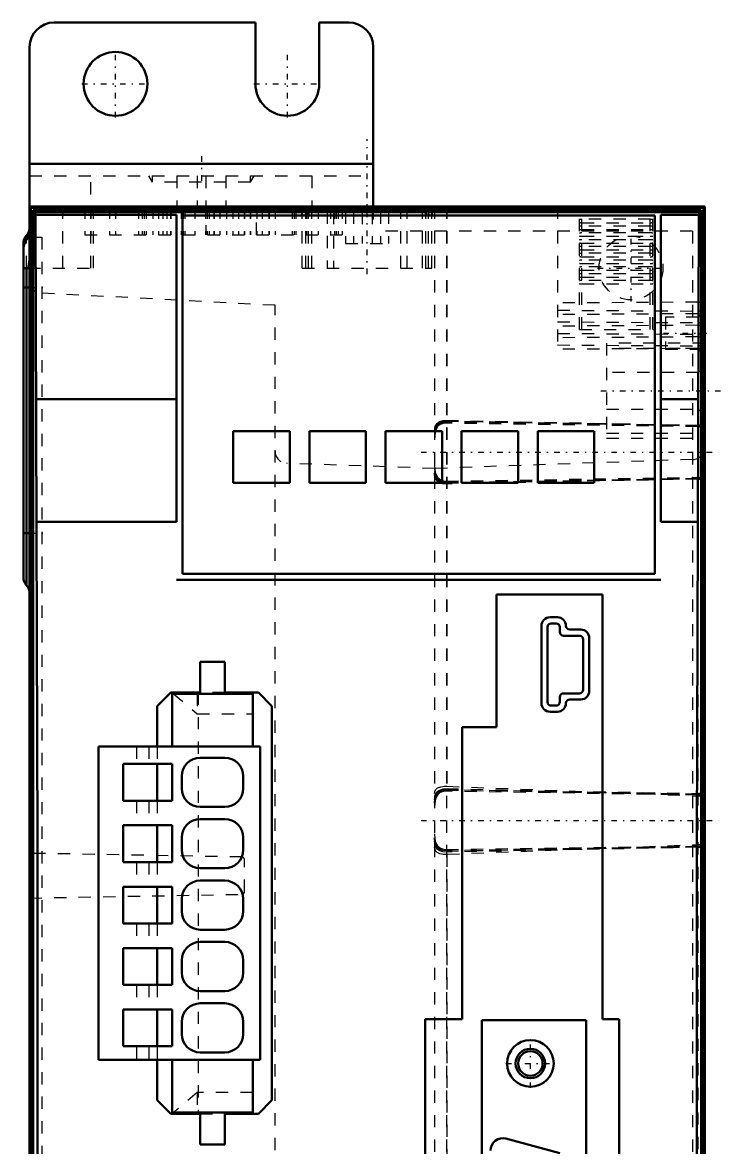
# Model space of a CAD drawing. Header units: millimetres. Extents: x 0 to 229, y 0 to 349.
# Drawn here: x 3.3 to 60.3, y 257.2 to 348.9 of the extents above; entities that cross this region are included whole.
import ezdxf

# ---------------------------------------------------------------- set-up
doc = ezdxf.new("R2010")
doc.units = ezdxf.units.MM
doc.linetypes.add('Center', pattern=[1.5, 0.45, -0.5, 0.05, -0.5])
doc.linetypes.add('Dashed', pattern=[2, 1, -1])
for name, color, linetype, lineweight in [('AM_4', 7, 'Continuous', 50), ('AM_6', 2, 'Continuous', 35), ('AM_7', 7, 'Center', 25), ('AM_9', 6, 'Dashed', 25)]:
    doc.layers.add(name, color=color, linetype=linetype, lineweight=lineweight)

# ---------------------------------------------------------------- blocks, each defined once
blk = doc.blocks.new('3_MBDLN25SE_0_in_MBDLN25SE_1100')
at = {"layer": 'AM_4'}
for p, q in [((22.266, 348.894), (5.866, 348.894)), ((22.266, 343.894), (22.266, 348.894)), ((29.866, 348.894), (27.466, 348.894)), ((27.466, 348.894), (27.466, 343.894)), ((3.866, 346.894), (3.866, 233.864)), ((31.866, 346.894), (31.866, 333.847)), ((31.866, 337.394), (3.866, 337.394)), ((58.866, 333.894), (3.866, 333.894)), ((3.913, 333.847), (3.913, 331.394)), ((3.913, 333.847), (31.866, 333.847)), ((3.962, 333.798), (3.913, 333.847)), ((3.962, 333.798), (3.962, 233.864)), ((58.77, 333.798), (3.962, 333.798)), ((58.57, 333.598), (4.162, 333.598)), ((4.162, 333.598), (4.162, 233.864)), ((4.325, 333.436), (4.162, 333.598)), ((58.57, 333.598), (58.408, 333.436)), ((58.57, 333.598), (58.57, 184.19)), ((58.866, 333.894), (58.77, 333.798)), ((58.77, 333.798), (58.77, 183.99)), ((58.866, 183.894), (58.866, 333.894)), ((26.087, 333.436), (4.325, 333.436)), ((4.325, 333.236), (4.325, 333.436)), ((15.826, 333.236), (4.325, 333.236)), ((4.347, 333.213), (4.325, 333.236)), ((15.826, 333.213), (4.347, 333.213)), ((4.517, 282.108), (4.347, 333.213)), ((15.826, 308.214), (15.826, 333.236)), ((16.326, 333.184), (16.326, 303.994)), ((54.796, 333.184), (16.326, 333.184)), ((26.087, 333.436), (26.366, 333.505)), ((26.087, 333.184), (26.087, 333.436)), ((26.366, 333.184), (26.366, 333.505)), ((26.866, 333.505), (26.588, 333.436)), ((26.588, 333.184), (26.588, 333.436)), ((36.145, 333.436), (26.588, 333.436)), ((28.616, 333.505), (28.616, 333.475)), ((30.266, 333.512), (29.616, 333.512)), ((29.616, 333.512), (29.616, 333.498)), ((29.616, 333.498), (30.266, 333.498)), ((30.266, 333.512), (30.266, 333.498)), ((31.766, 333.536), (30.966, 333.536)), ((30.966, 333.536), (30.966, 333.475)), ((30.966, 333.475), (31.766, 333.475)), ((31.766, 333.475), (31.766, 333.536)), ((32.466, 333.512), (32.466, 333.498)), ((33.116, 333.512), (32.466, 333.512)), ((32.466, 333.498), (33.116, 333.498)), ((33.116, 333.498), (33.116, 333.512)), ((34.116, 333.475), (34.116, 333.505)), ((36.145, 333.436), (35.866, 333.505)), ((36.145, 333.184), (36.145, 333.436)), ((36.366, 333.184), (36.366, 333.505)), ((36.366, 333.505), (36.646, 333.436)), ((58.408, 333.436), (36.646, 333.436)), ((36.646, 333.184), (36.646, 333.436)), ((54.796, 303.994), (54.796, 333.184)), ((58.408, 333.236), (55.296, 333.236)), ((55.296, 333.236), (55.296, 308.214)), ((58.386, 333.213), (55.296, 333.213)), ((58.386, 333.213), (58.216, 282.108)), ((58.408, 333.236), (58.386, 333.213)), ((58.408, 333.436), (58.408, 333.236)), ((3.366, 330.883), (3.366, 303.705)), ((3.616, 331.544), (3.616, 331.211)), ((3.866, 331.394), (3.913, 331.394)), ((3.752, 328.894), (3.366, 328.894)), ((3.616, 328.894), (3.616, 303.044)), ((3.866, 327.294), (3.366, 327.294)), ((15.826, 318.214), (4.393, 318.214)), ((58.34, 318.214), (55.296, 318.214)), ((25.066, 315.594), (20.466, 315.594)), ((20.466, 315.594), (20.466, 311.394)), ((25.066, 311.394), (25.066, 315.594)), ((31.266, 315.594), (26.666, 315.594)), ((26.666, 315.594), (26.666, 311.394)), ((31.266, 311.394), (31.266, 315.594)), ((37.466, 315.594), (32.866, 315.594)), ((32.866, 315.594), (32.866, 311.394)), ((37.466, 311.394), (37.466, 315.594)), ((39.066, 315.594), (39.066, 311.394)), ((43.666, 315.594), (39.066, 315.594)), ((43.666, 311.394), (43.666, 315.594)), ((49.866, 315.594), (45.266, 315.594)), ((45.266, 315.594), (45.266, 311.394)), ((49.866, 311.394), (49.866, 315.594)), ((20.466, 311.394), (25.066, 311.394)), ((26.666, 311.394), (31.266, 311.394)), ((32.866, 311.394), (37.466, 311.394)), ((39.066, 311.394), (43.666, 311.394)), ((45.266, 311.394), (49.866, 311.394)), ((15.826, 308.214), (4.507, 308.214)), ((58.226, 308.214), (55.296, 308.214)), ((3.366, 307.294), (3.866, 307.294)), ((15.826, 303.494), (55.296, 303.494)), ((16.326, 303.994), (54.796, 303.994)), ((41.916, 291.484), (41.916, 302.284)), ((41.916, 302.284), (50.536, 302.284)), ((50.536, 302.284), (50.536, 267.694)), ((45.566, 299.744), (45.566, 293.444)), ((46.866, 300.444), (46.266, 300.444)), ((46.766, 299.944), (46.366, 299.944)), ((46.066, 299.644), (46.066, 293.544)), ((47.066, 299.244), (47.066, 299.644)), ((48.666, 298.944), (47.366, 298.944)), ((48.766, 299.444), (47.866, 299.444)), ((48.966, 294.544), (48.966, 298.644)), ((49.466, 294.444), (49.466, 298.744)), ((17.771, 296.814), (17.771, 294.214)), ((19.771, 296.814), (17.771, 296.814)), ((19.771, 296.814), (19.771, 294.214)), ((15.366, 294.314), (14.266, 293.214)), ((17.771, 294.314), (15.366, 294.314)), ((22.046, 294.214), (15.496, 294.214)), ((15.496, 294.214), (15.496, 289.914)), ((17.531, 294.314), (17.531, 294.214)), ((22.516, 294.314), (19.771, 294.314)), ((22.046, 294.214), (22.046, 289.914)), ((23.616, 293.214), (22.516, 294.314)), ((47.366, 294.244), (48.666, 294.244)), ((47.066, 293.544), (47.066, 293.944)), ((47.866, 293.744), (48.766, 293.744)), ((14.266, 293.214), (14.266, 289.914)), ((23.616, 261.094), (23.616, 293.214)), ((46.266, 292.744), (46.866, 292.744)), ((46.366, 293.244), (46.766, 293.244)), ((39.116, 267.694), (39.116, 291.484)), ((39.116, 291.484), (41.916, 291.484)), ((22.646, 289.914), (9.496, 289.914)), ((9.496, 289.914), (9.496, 264.394)), ((22.646, 264.394), (22.646, 289.914)), ((19.771, 288.994), (17.771, 288.994)), ((11.496, 288.494), (11.496, 285.494)), ((15.496, 288.494), (11.496, 288.494)), ((14.266, 288.494), (14.266, 285.494)), ((15.496, 285.494), (15.496, 288.494)), ((16.271, 287.494), (16.271, 286.494)), ((21.271, 286.494), (21.271, 287.494)), ((11.496, 285.494), (15.496, 285.494)), ((17.771, 284.994), (19.771, 284.994)), ((15.496, 283.494), (11.496, 283.494)), ((11.496, 283.494), (11.496, 280.494)), ((14.266, 283.494), (14.266, 280.494)), ((15.496, 280.494), (15.496, 283.494)), ((19.771, 283.994), (17.771, 283.994)), ((16.271, 282.494), (16.271, 281.494)), ((21.271, 281.494), (21.271, 282.494)), ((4.517, 282.108), (4.517, 235.48)), ((58.216, 282.108), (58.216, 235.48)), ((11.496, 280.494), (15.496, 280.494)), ((17.771, 279.994), (19.771, 279.994)), ((19.771, 278.994), (17.771, 278.994)), ((11.496, 278.494), (11.496, 275.494)), ((15.496, 278.494), (11.496, 278.494)), ((14.266, 278.494), (14.266, 275.494)), ((15.496, 275.494), (15.496, 278.494)), ((16.271, 277.494), (16.271, 276.494)), ((21.271, 276.494), (21.271, 277.494)), ((11.496, 275.494), (15.496, 275.494)), ((17.771, 274.994), (19.771, 274.994)), ((15.496, 273.494), (11.496, 273.494)), ((11.496, 273.494), (11.496, 270.494)), ((14.266, 273.494), (14.266, 270.494)), ((15.496, 270.494), (15.496, 273.494)), ((19.771, 273.994), (17.771, 273.994)), ((16.271, 272.494), (16.271, 271.494)), ((21.271, 271.494), (21.271, 272.494)), ((11.496, 270.494), (15.496, 270.494)), ((17.771, 269.994), (19.771, 269.994)), ((19.771, 268.994), (17.771, 268.994)), ((11.496, 268.494), (11.496, 265.494)), ((15.496, 268.494), (11.496, 268.494)), ((14.266, 268.494), (14.266, 265.494)), ((15.496, 265.494), (15.496, 268.494)), ((36.086, 214.194), (36.086, 267.694)), ((36.086, 267.694), (39.116, 267.694)), ((49.216, 267.624), (40.716, 267.624)), ((40.716, 267.624), (40.716, 214.844)), ((49.216, 214.844), (49.216, 267.624)), ((50.536, 267.694), (51.886, 267.694)), ((51.886, 267.694), (51.886, 214.194)), ((16.271, 267.494), (16.271, 266.494)), ((21.271, 266.494), (21.271, 267.494)), ((11.496, 265.494), (15.496, 265.494)), ((17.771, 264.994), (19.771, 264.994)), ((9.496, 264.394), (22.646, 264.394)), ((14.266, 264.394), (14.266, 261.094)), ((15.496, 264.394), (15.496, 260.094)), ((22.046, 264.394), (22.046, 260.094)), ((14.266, 261.094), (15.366, 259.994)), ((22.516, 259.994), (23.616, 261.094)), ((15.366, 259.994), (17.771, 259.994)), ((22.046, 260.094), (15.496, 260.094)), ((17.531, 260.094), (17.531, 259.994)), ((17.771, 260.094), (17.771, 257.494)), ((19.771, 260.094), (19.771, 257.494)), ((19.771, 259.994), (22.516, 259.994)), ((47.075, 256.791), (42.675, 257.97)), ((19.771, 257.494), (17.771, 257.494))]:
    blk.add_line(p, q, dxfattribs=at)
for points in [[(26.366, 333.505), (26.385, 333.513), (26.442, 333.521), (26.537, 333.528), (26.668, 333.535), (26.835, 333.542), (27.036, 333.549), (27.27, 333.556), (27.536, 333.562), (27.831, 333.567), (28.152, 333.572), (28.498, 333.577), (28.866, 333.581), (29.253, 333.585), (29.656, 333.587), (30.072, 333.59), (30.498, 333.591), (30.93, 333.592), (31.366, 333.593), (31.802, 333.592), (32.234, 333.591), (32.66, 333.59), (33.076, 333.587), (33.479, 333.585), (33.866, 333.581), (34.234, 333.577), (34.58, 333.572), (34.902, 333.567), (35.196, 333.562), (35.462, 333.556), (35.696, 333.549), (35.898, 333.542), (36.065, 333.535), (36.196, 333.528), (36.29, 333.521), (36.347, 333.513), (36.366, 333.505)], [(26.866, 333.505), (26.882, 333.512), (26.932, 333.519), (27.015, 333.526), (27.132, 333.532), (27.281, 333.538), (27.461, 333.544), (27.67, 333.55), (27.908, 333.556), (28.172, 333.561), (28.461, 333.565), (28.771, 333.57), (29.102, 333.573), (29.449, 333.577), (29.811, 333.579), (30.185, 333.581), (30.568, 333.583), (30.957, 333.584), (31.349, 333.584), (31.369, 333.584)], [(34.616, 333.505), (34.604, 333.51), (34.567, 333.515), (34.506, 333.52), (34.42, 333.525), (34.312, 333.529), (34.181, 333.534), (34.028, 333.538), (33.856, 333.542), (33.664, 333.546), (33.455, 333.549), (33.23, 333.552), (32.991, 333.555), (32.74, 333.557), (32.478, 333.559), (32.207, 333.56), (31.931, 333.561), (31.649, 333.562), (31.366, 333.562), (31.083, 333.562), (30.802, 333.561), (30.525, 333.56), (30.255, 333.559), (29.993, 333.557), (29.741, 333.555), (29.502, 333.552), (29.277, 333.549), (29.068, 333.546), (28.877, 333.542), (28.704, 333.538), (28.552, 333.534), (28.421, 333.529), (28.312, 333.525), (28.227, 333.52), (28.166, 333.515), (28.129, 333.51), (28.116, 333.505)], [(28.116, 333.505), (28.129, 333.501), (28.166, 333.496), (28.227, 333.491), (28.312, 333.486), (28.421, 333.481), (28.552, 333.477), (28.704, 333.473), (28.877, 333.469), (29.068, 333.465), (29.277, 333.462), (29.502, 333.459), (29.741, 333.456), (29.993, 333.454), (30.255, 333.452), (30.525, 333.451), (30.802, 333.45), (31.083, 333.449), (31.366, 333.449)], [(34.116, 333.505), (34.106, 333.51), (34.074, 333.514), (34.023, 333.518), (33.95, 333.522), (33.859, 333.526), (33.748, 333.529), (33.619, 333.533), (33.473, 333.536), (33.311, 333.539), (33.134, 333.542), (32.944, 333.545), (32.741, 333.547), (32.528, 333.549), (32.307, 333.551), (32.078, 333.552), (31.844, 333.553), (31.606, 333.553), (31.366, 333.553), (31.127, 333.553), (30.889, 333.553), (30.654, 333.552), (30.426, 333.551), (30.204, 333.549), (29.991, 333.547), (29.789, 333.545), (29.599, 333.542), (29.422, 333.539), (29.26, 333.536), (29.114, 333.533), (28.985, 333.529), (28.874, 333.526), (28.782, 333.522), (28.71, 333.518), (28.658, 333.514), (28.627, 333.51), (28.616, 333.505)], [(28.616, 333.505), (28.627, 333.501), (28.658, 333.497), (28.71, 333.493), (28.782, 333.489), (28.874, 333.485), (28.985, 333.481), (29.114, 333.478), (29.26, 333.475), (29.422, 333.472), (29.599, 333.469), (29.789, 333.466), (29.991, 333.464), (30.204, 333.462), (30.426, 333.46), (30.654, 333.459), (30.889, 333.458), (31.127, 333.458), (31.366, 333.457)], [(30.266, 333.512), (30.327, 333.512), (30.388, 333.513), (30.447, 333.513), (30.506, 333.513), (30.562, 333.514), (30.616, 333.514), (30.668, 333.515), (30.716, 333.515), (30.761, 333.516), (30.802, 333.517), (30.84, 333.518), (30.872, 333.519), (30.901, 333.519), (30.924, 333.52), (30.942, 333.521), (30.956, 333.523), (30.964, 333.524), (30.966, 333.525)], [(30.966, 333.486), (30.964, 333.487), (30.956, 333.488), (30.942, 333.489), (30.924, 333.49), (30.901, 333.491), (30.872, 333.492), (30.84, 333.493), (30.802, 333.494), (30.761, 333.495), (30.716, 333.496), (30.668, 333.496), (30.616, 333.497), (30.562, 333.497), (30.506, 333.498), (30.447, 333.498), (30.388, 333.498), (30.327, 333.498), (30.266, 333.498)], [(31.366, 333.457), (31.606, 333.458), (31.844, 333.458), (32.078, 333.459), (32.307, 333.46), (32.528, 333.462), (32.741, 333.464), (32.944, 333.466), (33.134, 333.469), (33.311, 333.472), (33.473, 333.475), (33.619, 333.478), (33.748, 333.481), (33.859, 333.485), (33.95, 333.489), (34.023, 333.493), (34.074, 333.497), (34.106, 333.501), (34.116, 333.505)], [(31.366, 333.449), (31.649, 333.449), (31.931, 333.45), (32.207, 333.451), (32.478, 333.452), (32.74, 333.454), (32.991, 333.456), (33.23, 333.459), (33.455, 333.462), (33.664, 333.465), (33.856, 333.469), (34.028, 333.473), (34.181, 333.477), (34.312, 333.481), (34.42, 333.486), (34.506, 333.491), (34.567, 333.496), (34.604, 333.501), (34.616, 333.505)], [(31.369, 333.584), (31.761, 333.584), (32.15, 333.583), (32.533, 333.581), (32.908, 333.579), (33.27, 333.577), (33.619, 333.573), (33.949, 333.57), (34.261, 333.566), (34.55, 333.561), (34.815, 333.556), (35.054, 333.55), (35.265, 333.545), (35.446, 333.539), (35.596, 333.532), (35.714, 333.526), (35.798, 333.519), (35.849, 333.512), (35.866, 333.505), (35.866, 333.505)], [(31.766, 333.525), (31.769, 333.524), (31.777, 333.523), (31.79, 333.521), (31.808, 333.52), (31.832, 333.519), (31.86, 333.519), (31.893, 333.518), (31.93, 333.517), (31.971, 333.516), (32.016, 333.515), (32.065, 333.515), (32.116, 333.514), (32.17, 333.514), (32.227, 333.513), (32.285, 333.513), (32.345, 333.513), (32.405, 333.512), (32.466, 333.512)], [(32.466, 333.498), (32.405, 333.498), (32.345, 333.498), (32.285, 333.498), (32.227, 333.498), (32.17, 333.497), (32.116, 333.497), (32.065, 333.496), (32.016, 333.496), (31.971, 333.495), (31.93, 333.494), (31.893, 333.493), (31.86, 333.492), (31.832, 333.491), (31.808, 333.49), (31.79, 333.489), (31.777, 333.488), (31.769, 333.487), (31.766, 333.486)], [(3.616, 331.211), (3.762, 331.445), (3.86, 331.802), (3.866, 331.918)], [(3.616, 331.211), (3.513, 331.058), (3.391, 330.727), (3.366, 330.481)], [(3.866, 329.918), (3.861, 329.716), (3.856, 329.638), (3.823, 329.325), (3.752, 328.894)]]:
    blk.add_lwpolyline(points, dxfattribs=at)
for centre, radius in [((10.866, 343.894), 2.6), ((44.666, 264.094), 1.9), ((44.666, 264.094), 1.2), ((44.666, 264.094), 1)]:
    blk.add_circle(centre, radius, dxfattribs=at)
for centre, radius, start, end in [((5.866, 346.894), 2, 90, 180), ((29.866, 346.894), 2, 0, 90), ((24.866, 343.894), 2.6, 180, 0), ((2.866, 332.205), 1, 318.59029, 359.91755), ((4.366, 330.883), 1, 138.59038, 180), ((4.366, 303.705), 1, 180, 221.40962), ((2.866, 302.383), 1, 0, 41.40971), ((46.266, 299.744), 0.7, 90, 180), ((46.366, 299.644), 0.3, 90, 180), ((46.766, 299.644), 0.3, 0, 90), ((46.866, 299.744), 0.7, 0, 90), ((47.866, 299.744), 0.3, 180, 270), ((47.366, 299.244), 0.3, 180, 270), ((48.666, 298.644), 0.3, 0, 90), ((48.766, 298.744), 0.7, 0, 90), ((47.366, 293.944), 0.3, 90, 180), ((48.666, 294.544), 0.3, 270, 0), ((48.766, 294.444), 0.7, 270, 0), ((46.266, 293.444), 0.7, 180, 270), ((46.366, 293.544), 0.3, 180, 270), ((46.766, 293.544), 0.3, 270, 0), ((46.866, 293.444), 0.7, 270, 0), ((47.866, 293.444), 0.3, 90, 180), ((17.771, 287.494), 1.5, 90, 180), ((19.771, 287.494), 1.5, 0, 90), ((17.771, 286.494), 1.5, 180, 270), ((19.771, 286.494), 1.5, 270, 0), ((17.771, 282.494), 1.5, 90, 180), ((19.771, 282.494), 1.5, 0, 90), ((17.771, 281.494), 1.5, 180, 270), ((19.771, 281.494), 1.5, 270, 0), ((17.771, 277.494), 1.5, 90, 180), ((19.771, 277.494), 1.5, 0, 90), ((17.771, 276.494), 1.5, 180, 270), ((19.771, 276.494), 1.5, 270, 0), ((17.771, 272.494), 1.5, 90, 180), ((19.771, 272.494), 1.5, 0, 90), ((17.771, 271.494), 1.5, 180, 270), ((19.771, 271.494), 1.5, 270, 0), ((17.771, 267.494), 1.5, 90, 180), ((19.771, 267.494), 1.5, 0, 90), ((17.771, 266.494), 1.5, 180, 270), ((19.771, 266.494), 1.5, 270, 0), ((42.416, 257.004), 1, 75, 180)]:
    blk.add_arc(centre, radius, start, end, dxfattribs=at)
at = {"layer": 'AM_7'}
for p, q in [((10.866, 341.164), (10.866, 346.624)), ((24.866, 341.164), (24.866, 346.624)), ((8.136, 343.894), (13.596, 343.894)), ((22.136, 343.894), (27.596, 343.894)), ((31.366, 328.394), (31.366, 339.394)), ((17.866, 337.994), (17.866, 335.794)), ((52.866, 326.164), (52.866, 331.624)), ((50.136, 328.894), (55.596, 328.894)), ((3.291, 327.294), (4.941, 327.294)), ((55.506, 323.594), (59.026, 323.594)), ((50.416, 318.894), (60.316, 318.894)), ((35.766, 313.894), (59.966, 313.894)), ((3.291, 307.294), (4.941, 307.294)), ((35.766, 283.894), (59.966, 283.894)), ((44.666, 262.099), (44.666, 266.089)), ((42.671, 264.094), (46.661, 264.094))]:
    blk.add_line(p, q, dxfattribs=at)
at = {"layer": 'AM_9'}
for p, q in [((3.866, 336.394), (31.866, 336.394)), ((8.866, 328.894), (8.866, 336.394)), ((13.566, 336.394), (13.866, 335.894)), ((13.866, 336.394), (13.866, 335.894)), ((15.866, 336.394), (15.866, 333.894)), ((17.516, 336.394), (17.516, 333.894)), ((18.216, 336.394), (18.216, 331.594)), ((19.866, 336.394), (19.866, 333.894)), ((21.866, 335.894), (21.866, 336.394)), ((21.866, 335.894), (22.166, 336.394)), ((26.866, 336.394), (26.866, 333.894)), ((21.866, 335.894), (13.866, 335.894)), ((6.566, 328.894), (6.566, 333.894)), ((8.366, 333.894), (8.366, 331.594)), ((8.858, 333.894), (8.858, 331.594)), ((9.066, 328.894), (9.066, 333.894)), ((10.366, 333.894), (10.366, 331.594)), ((10.858, 333.894), (10.858, 331.594)), ((12.736, 333.894), (12.736, 331.594)), ((13.036, 333.894), (13.036, 331.594)), ((13.216, 333.894), (13.216, 331.594)), ((13.376, 333.894), (13.376, 331.594)), ((13.906, 333.894), (13.906, 331.594)), ((14.376, 333.894), (14.376, 331.594)), ((14.736, 333.894), (14.736, 331.594)), ((15.036, 333.894), (15.036, 331.594)), ((15.336, 333.894), (15.336, 331.594)), ((15.376, 333.894), (15.376, 331.594)), ((16.206, 333.894), (16.206, 331.594)), ((16.336, 333.894), (16.336, 331.594)), ((16.376, 333.894), (16.376, 331.594)), ((16.506, 333.894), (16.506, 331.594)), ((17.336, 333.894), (17.336, 331.594)), ((18.206, 333.894), (18.206, 331.594)), ((18.336, 333.894), (18.336, 331.594)), ((18.506, 333.894), (18.506, 331.594)), ((18.875, 333.894), (18.875, 331.594)), ((18.906, 333.894), (18.906, 331.594)), ((19.366, 333.894), (19.366, 331.594)), ((19.916, 333.894), (19.916, 331.594)), ((20.416, 333.894), (20.416, 331.594)), ((20.875, 333.894), (20.875, 331.594)), ((21.336, 333.894), (21.336, 331.594)), ((21.366, 333.894), (21.366, 331.594)), ((21.836, 333.894), (21.836, 331.594)), ((21.876, 333.894), (21.876, 331.594)), ((22.346, 331.594), (22.346, 333.894)), ((22.376, 333.894), (22.376, 331.594)), ((22.828, 333.894), (22.828, 331.594)), ((23.346, 333.894), (23.346, 331.594)), ((23.376, 333.894), (23.376, 331.594)), ((23.876, 333.894), (23.876, 331.594)), ((25.246, 333.894), (25.246, 331.594)), ((25.416, 333.894), (25.416, 331.594)), ((25.546, 333.894), (25.546, 331.594)), ((26.416, 333.894), (26.416, 331.594)), ((27.376, 333.894), (27.376, 331.594)), ((28.376, 333.894), (28.376, 331.594)), ((28.716, 333.894), (28.716, 331.594)), ((28.845, 333.894), (28.845, 331.594)), ((29.016, 333.894), (29.016, 331.594)), ((29.336, 333.894), (29.336, 331.594)), ((31.866, 333.847), (31.866, 331.894)), ((36.866, 333.894), (36.866, 183.894)), ((37.823, 333.894), (37.823, 183.894)), ((37.866, 333.894), (37.866, 286.675)), ((46.866, 333.894), (46.866, 322.27)), ((26.087, 328.894), (26.087, 333.184)), ((26.366, 328.894), (26.366, 333.184)), ((26.588, 328.894), (26.588, 333.184)), ((26.866, 328.894), (26.866, 333.505)), ((28.116, 333.505), (28.116, 328.894)), ((28.616, 333.475), (28.616, 328.894)), ((29.616, 333.498), (29.616, 330.894)), ((30.266, 333.498), (30.266, 330.894)), ((30.966, 333.475), (30.966, 330.894)), ((31.766, 333.475), (31.766, 330.894)), ((32.466, 333.498), (32.466, 330.894)), ((33.116, 333.498), (33.116, 330.894)), ((34.116, 328.894), (34.116, 333.475)), ((34.616, 328.894), (34.616, 333.505)), ((35.866, 328.894), (35.866, 333.505)), ((36.145, 328.894), (36.145, 333.184)), ((36.366, 328.894), (36.366, 333.184)), ((36.646, 328.894), (36.646, 333.184)), ((48.666, 323.894), (48.666, 333.385)), ((54.636, 333.413), (48.866, 333.413)), ((48.866, 323.894), (48.866, 333.413)), ((48.866, 333.136), (54.636, 333.136)), ((54.436, 332.86), (48.866, 332.86)), ((54.436, 323.894), (54.436, 332.86)), ((54.636, 323.894), (54.636, 333.413)), ((54.836, 323.894), (54.836, 333.385)), ((57.866, 331.894), (31.866, 331.894)), ((48.866, 332.583), (54.436, 332.583)), ((54.436, 332.306), (48.866, 332.306)), ((48.866, 332.029), (54.436, 332.029)), ((57.866, 331.894), (57.866, 185.894)), ((3.616, 328.894), (3.616, 331.211)), ((3.913, 331.394), (4.866, 331.394)), ((4.866, 331.394), (4.866, 186.394)), ((8.366, 331.594), (29.336, 331.594)), ((29.616, 330.894), (33.116, 330.894)), ((54.436, 331.752), (48.866, 331.752)), ((48.866, 331.475), (54.436, 331.475)), ((54.436, 331.198), (48.866, 331.198)), ((48.866, 330.922), (54.436, 330.922)), ((54.436, 330.645), (48.866, 330.645)), ((48.866, 330.368), (54.436, 330.368)), ((54.436, 330.091), (48.866, 330.091)), ((48.866, 329.814), (54.436, 329.814)), ((54.436, 329.537), (48.866, 329.537)), ((48.866, 329.26), (54.436, 329.26)), ((3.752, 328.894), (9.066, 328.894)), ((26.087, 328.894), (36.646, 328.894)), ((54.436, 328.984), (48.866, 328.984)), ((48.866, 328.707), (54.436, 328.707)), ((54.436, 328.43), (48.866, 328.43)), ((48.866, 328.153), (54.436, 328.153)), ((54.436, 327.876), (48.866, 327.876)), ((48.866, 327.599), (54.436, 327.599)), ((23.866, 325.854), (4.814, 326.852)), ((23.866, 205.042), (23.866, 325.854)), ((58.297, 326.112), (46.866, 326.042)), ((46.866, 325.454), (58.297, 325.384)), ((58.297, 326.112), (58.297, 183.894)), ((58.866, 325.394), (58.366, 324.894)), ((58.297, 325.169), (46.866, 325.099)), ((46.866, 324.511), (58.297, 324.441)), ((58.366, 324.894), (55.666, 324.894)), ((55.666, 324.894), (55.666, 322.294)), ((58.366, 324.894), (58.366, 322.294)), ((58.297, 324.226), (46.866, 324.156)), ((46.866, 323.568), (58.297, 323.498)), ((48.666, 323.894), (54.836, 323.894)), ((58.297, 323.283), (46.866, 323.213)), ((46.866, 322.625), (58.297, 322.555)), ((58.866, 322.759), (50.866, 322.759)), ((50.866, 322.759), (50.866, 315.029)), ((58.297, 322.34), (46.866, 322.27)), ((58.866, 322.344), (50.866, 322.344)), ((55.666, 322.294), (58.366, 322.294)), ((58.366, 322.294), (58.866, 321.794)), ((58.866, 320.894), (58.366, 320.394)), ((58.366, 320.394), (50.866, 320.394)), ((58.366, 320.394), (58.366, 317.394)), ((50.866, 317.394), (58.366, 317.394)), ((58.366, 317.394), (58.866, 316.894)), ((37.823, 316.485), (58.297, 316.086)), ((58.297, 316.054), (37.823, 316.418)), ((37.823, 316.413), (58.297, 316.051)), ((58.297, 316.011), (37.823, 316.338)), ((58.297, 315.96), (37.823, 316.25)), ((50.866, 315.444), (58.866, 315.444)), ((50.866, 315.029), (58.866, 315.029)), ((36.866, 312.564), (24.831, 312.984)), ((57.901, 313.299), (36.866, 312.564)), ((37.823, 311.538), (58.297, 311.828)), ((37.823, 311.45), (58.297, 311.777)), ((58.297, 311.737), (37.823, 311.375)), ((37.823, 311.37), (58.297, 311.734)), ((58.297, 311.702), (37.823, 311.303)), ((15.591, 294.214), (17.531, 292.586)), ((17.531, 294.214), (17.531, 292.586)), ((17.591, 294.314), (17.591, 259.994)), ((19.771, 294.314), (17.771, 294.314)), ((17.531, 292.586), (22.046, 292.586)), ((12.591, 289.914), (12.591, 288.494)), ((13.591, 289.914), (13.591, 288.494)), ((14.266, 289.914), (14.266, 288.494)), ((37.823, 286.474), (58.297, 286.081)), ((58.297, 286.037), (37.823, 286.386)), ((37.823, 286.367), (58.297, 286.026)), ((58.297, 285.969), (37.823, 286.265)), ((37.866, 286.675), (58.866, 285.868)), ((12.591, 285.494), (12.591, 283.494)), ((13.591, 285.494), (13.591, 283.494)), ((14.266, 285.494), (14.266, 283.494)), ((37.823, 281.523), (58.297, 281.819)), ((58.297, 281.762), (37.823, 281.421)), ((37.823, 281.402), (58.297, 281.751)), ((58.297, 281.707), (37.823, 281.314)), ((58.866, 281.92), (37.866, 281.113)), ((21.17, 280.915), (3.866, 281.217)), ((12.591, 280.494), (12.591, 278.494)), ((13.591, 280.494), (13.591, 278.494)), ((14.266, 280.494), (14.266, 278.494)), ((21.366, 278.073), (21.366, 280.715)), ((37.866, 281.113), (37.866, 226.675)), ((3.866, 277.571), (21.17, 277.873)), ((12.591, 275.494), (12.591, 273.494)), ((13.591, 275.494), (13.591, 273.494)), ((14.266, 275.494), (14.266, 273.494)), ((12.591, 270.494), (12.591, 268.494)), ((13.591, 270.494), (13.591, 268.494)), ((14.266, 270.494), (14.266, 268.494)), ((12.591, 265.494), (12.591, 264.394)), ((13.591, 265.494), (13.591, 264.394)), ((14.266, 265.494), (14.266, 264.394)), ((17.531, 261.722), (15.591, 260.094)), ((17.531, 261.722), (17.531, 260.094)), ((22.046, 261.722), (17.531, 261.722)), ((17.771, 259.994), (19.771, 259.994))]:
    blk.add_line(p, q, dxfattribs=at)
for points in [[(48.866, 333.413), (48.849, 333.413), (48.832, 333.413), (48.814, 333.412), (48.798, 333.412), (48.782, 333.411), (48.766, 333.41), (48.752, 333.408), (48.738, 333.407), (48.725, 333.405), (48.713, 333.403), (48.702, 333.401), (48.693, 333.399), (48.685, 333.397), (48.678, 333.395), (48.673, 333.393), (48.669, 333.39), (48.667, 333.388), (48.666, 333.385)], [(48.666, 333.165), (48.667, 333.162), (48.669, 333.16), (48.673, 333.157), (48.678, 333.155), (48.685, 333.153), (48.693, 333.151), (48.702, 333.148), (48.713, 333.147), (48.725, 333.145), (48.738, 333.143), (48.752, 333.142), (48.766, 333.14), (48.782, 333.139), (48.798, 333.138), (48.814, 333.137), (48.832, 333.137), (48.849, 333.137), (48.866, 333.136)], [(48.866, 332.86), (48.849, 332.86), (48.832, 332.859), (48.814, 332.859), (48.798, 332.858), (48.782, 332.857), (48.766, 332.856), (48.752, 332.855), (48.738, 332.853), (48.725, 332.851), (48.713, 332.85), (48.702, 332.848), (48.693, 332.846), (48.685, 332.843), (48.678, 332.841), (48.673, 332.839), (48.669, 332.836), (48.667, 332.834), (48.666, 332.832)], [(54.636, 332.832), (54.635, 332.834), (54.633, 332.836), (54.629, 332.839), (54.624, 332.841), (54.618, 332.843), (54.609, 332.846), (54.6, 332.848), (54.589, 332.85), (54.578, 332.851), (54.565, 332.853), (54.551, 332.855), (54.536, 332.856), (54.521, 332.857), (54.505, 332.858), (54.488, 332.859), (54.471, 332.859), (54.454, 332.86), (54.436, 332.86)], [(54.836, 333.385), (54.835, 333.388), (54.833, 333.39), (54.829, 333.393), (54.824, 333.395), (54.818, 333.397), (54.809, 333.399), (54.8, 333.401), (54.789, 333.403), (54.778, 333.405), (54.765, 333.407), (54.751, 333.408), (54.736, 333.41), (54.721, 333.411), (54.705, 333.412), (54.688, 333.412), (54.671, 333.413), (54.654, 333.413), (54.636, 333.413)], [(54.636, 333.136), (54.654, 333.137), (54.671, 333.137), (54.688, 333.137), (54.705, 333.138), (54.721, 333.139), (54.736, 333.14), (54.751, 333.142), (54.765, 333.143), (54.778, 333.145), (54.789, 333.147), (54.8, 333.148), (54.809, 333.151), (54.818, 333.153), (54.824, 333.155), (54.829, 333.157), (54.833, 333.16), (54.835, 333.162), (54.836, 333.165)], [(48.666, 332.611), (48.667, 332.608), (48.669, 332.606), (48.673, 332.604), (48.678, 332.601), (48.685, 332.599), (48.693, 332.597), (48.702, 332.595), (48.713, 332.593), (48.725, 332.591), (48.738, 332.589), (48.752, 332.588), (48.766, 332.587), (48.782, 332.585), (48.798, 332.584), (48.814, 332.584), (48.832, 332.583), (48.849, 332.583), (48.866, 332.583)], [(48.866, 332.306), (48.849, 332.306), (48.832, 332.305), (48.814, 332.305), (48.798, 332.304), (48.782, 332.303), (48.766, 332.302), (48.752, 332.301), (48.738, 332.299), (48.725, 332.298), (48.713, 332.296), (48.702, 332.294), (48.693, 332.292), (48.685, 332.29), (48.678, 332.287), (48.673, 332.285), (48.669, 332.283), (48.667, 332.28), (48.666, 332.278)], [(48.666, 332.057), (48.667, 332.055), (48.669, 332.052), (48.673, 332.05), (48.678, 332.048), (48.685, 332.045), (48.693, 332.043), (48.702, 332.041), (48.713, 332.039), (48.725, 332.037), (48.738, 332.036), (48.752, 332.034), (48.766, 332.033), (48.782, 332.032), (48.798, 332.031), (48.814, 332.03), (48.832, 332.029), (48.849, 332.029), (48.866, 332.029)], [(54.436, 332.583), (54.454, 332.583), (54.471, 332.583), (54.488, 332.584), (54.505, 332.584), (54.521, 332.585), (54.536, 332.587), (54.551, 332.588), (54.565, 332.589), (54.578, 332.591), (54.589, 332.593), (54.6, 332.595), (54.609, 332.597), (54.618, 332.599), (54.624, 332.601), (54.629, 332.604), (54.633, 332.606), (54.635, 332.608), (54.636, 332.611)], [(54.636, 332.278), (54.635, 332.28), (54.633, 332.283), (54.629, 332.285), (54.624, 332.287), (54.618, 332.29), (54.609, 332.292), (54.6, 332.294), (54.589, 332.296), (54.578, 332.298), (54.565, 332.299), (54.551, 332.301), (54.536, 332.302), (54.521, 332.303), (54.505, 332.304), (54.488, 332.305), (54.471, 332.305), (54.454, 332.306), (54.436, 332.306)], [(54.436, 332.029), (54.454, 332.029), (54.471, 332.029), (54.488, 332.03), (54.505, 332.031), (54.521, 332.032), (54.536, 332.033), (54.551, 332.034), (54.565, 332.036), (54.578, 332.037), (54.589, 332.039), (54.6, 332.041), (54.609, 332.043), (54.618, 332.045), (54.624, 332.048), (54.629, 332.05), (54.633, 332.052), (54.635, 332.055), (54.636, 332.057)], [(48.866, 331.752), (48.849, 331.752), (48.832, 331.752), (48.814, 331.751), (48.798, 331.75), (48.782, 331.75), (48.766, 331.748), (48.752, 331.747), (48.738, 331.746), (48.725, 331.744), (48.713, 331.742), (48.702, 331.74), (48.693, 331.738), (48.685, 331.736), (48.678, 331.734), (48.673, 331.731), (48.669, 331.729), (48.667, 331.727), (48.666, 331.724)], [(48.666, 331.503), (48.667, 331.501), (48.669, 331.499), (48.673, 331.496), (48.678, 331.494), (48.685, 331.492), (48.693, 331.489), (48.702, 331.487), (48.713, 331.485), (48.725, 331.484), (48.738, 331.482), (48.752, 331.48), (48.766, 331.479), (48.782, 331.478), (48.798, 331.477), (48.814, 331.476), (48.832, 331.476), (48.849, 331.475), (48.866, 331.475)], [(48.866, 331.198), (48.849, 331.198), (48.832, 331.198), (48.814, 331.197), (48.798, 331.197), (48.782, 331.196), (48.766, 331.195), (48.752, 331.193), (48.738, 331.192), (48.725, 331.19), (48.713, 331.188), (48.702, 331.186), (48.693, 331.184), (48.685, 331.182), (48.678, 331.18), (48.673, 331.178), (48.669, 331.175), (48.667, 331.173), (48.666, 331.17)], [(48.666, 330.95), (48.667, 330.947), (48.669, 330.945), (48.673, 330.942), (48.678, 330.94), (48.685, 330.938), (48.693, 330.936), (48.702, 330.934), (48.713, 330.932), (48.725, 330.93), (48.738, 330.928), (48.752, 330.927), (48.766, 330.925), (48.782, 330.924), (48.798, 330.923), (48.814, 330.923), (48.832, 330.922), (48.849, 330.922), (48.866, 330.922)], [(54.636, 331.724), (54.635, 331.727), (54.633, 331.729), (54.629, 331.731), (54.624, 331.734), (54.618, 331.736), (54.609, 331.738), (54.6, 331.74), (54.589, 331.742), (54.578, 331.744), (54.565, 331.746), (54.551, 331.747), (54.536, 331.748), (54.521, 331.75), (54.505, 331.75), (54.488, 331.751), (54.471, 331.752), (54.454, 331.752), (54.436, 331.752)], [(54.436, 331.475), (54.454, 331.475), (54.471, 331.476), (54.488, 331.476), (54.505, 331.477), (54.521, 331.478), (54.536, 331.479), (54.551, 331.48), (54.565, 331.482), (54.578, 331.484), (54.589, 331.485), (54.6, 331.487), (54.609, 331.489), (54.618, 331.492), (54.624, 331.494), (54.629, 331.496), (54.633, 331.499), (54.635, 331.501), (54.636, 331.503)], [(54.636, 331.17), (54.635, 331.173), (54.633, 331.175), (54.629, 331.178), (54.624, 331.18), (54.618, 331.182), (54.609, 331.184), (54.6, 331.186), (54.589, 331.188), (54.578, 331.19), (54.565, 331.192), (54.551, 331.193), (54.536, 331.195), (54.521, 331.196), (54.505, 331.197), (54.488, 331.197), (54.471, 331.198), (54.454, 331.198), (54.436, 331.198)], [(54.436, 330.922), (54.454, 330.922), (54.471, 330.922), (54.488, 330.923), (54.505, 330.923), (54.521, 330.924), (54.536, 330.925), (54.551, 330.927), (54.565, 330.928), (54.578, 330.93), (54.589, 330.932), (54.6, 330.934), (54.609, 330.936), (54.618, 330.938), (54.624, 330.94), (54.629, 330.942), (54.633, 330.945), (54.635, 330.947), (54.636, 330.95)], [(48.866, 330.645), (48.849, 330.645), (48.832, 330.644), (48.814, 330.644), (48.798, 330.643), (48.782, 330.642), (48.766, 330.641), (48.752, 330.64), (48.738, 330.638), (48.725, 330.636), (48.713, 330.635), (48.702, 330.633), (48.693, 330.631), (48.685, 330.628), (48.678, 330.626), (48.673, 330.624), (48.669, 330.621), (48.667, 330.619), (48.666, 330.617)], [(48.666, 330.396), (48.667, 330.393), (48.669, 330.391), (48.673, 330.389), (48.678, 330.386), (48.685, 330.384), (48.693, 330.382), (48.702, 330.38), (48.713, 330.378), (48.725, 330.376), (48.738, 330.374), (48.752, 330.373), (48.766, 330.372), (48.782, 330.37), (48.798, 330.37), (48.814, 330.369), (48.832, 330.368), (48.849, 330.368), (48.866, 330.368)], [(48.866, 330.091), (48.849, 330.091), (48.832, 330.091), (48.814, 330.09), (48.798, 330.089), (48.782, 330.088), (48.766, 330.087), (48.752, 330.086), (48.738, 330.084), (48.725, 330.083), (48.713, 330.081), (48.702, 330.079), (48.693, 330.077), (48.685, 330.075), (48.678, 330.072), (48.673, 330.07), (48.669, 330.068), (48.667, 330.065), (48.666, 330.063)], [(54.636, 330.617), (54.635, 330.619), (54.633, 330.621), (54.629, 330.624), (54.624, 330.626), (54.618, 330.628), (54.609, 330.631), (54.6, 330.633), (54.589, 330.635), (54.578, 330.636), (54.565, 330.638), (54.551, 330.64), (54.536, 330.641), (54.521, 330.642), (54.505, 330.643), (54.488, 330.644), (54.471, 330.644), (54.454, 330.645), (54.436, 330.645)], [(54.436, 330.368), (54.454, 330.368), (54.471, 330.368), (54.488, 330.369), (54.505, 330.37), (54.521, 330.37), (54.536, 330.372), (54.551, 330.373), (54.565, 330.374), (54.578, 330.376), (54.589, 330.378), (54.6, 330.38), (54.609, 330.382), (54.618, 330.384), (54.624, 330.386), (54.629, 330.389), (54.633, 330.391), (54.635, 330.393), (54.636, 330.396)], [(54.636, 330.063), (54.635, 330.065), (54.633, 330.068), (54.629, 330.07), (54.624, 330.072), (54.618, 330.075), (54.609, 330.077), (54.6, 330.079), (54.589, 330.081), (54.578, 330.083), (54.565, 330.084), (54.551, 330.086), (54.536, 330.087), (54.521, 330.088), (54.505, 330.089), (54.488, 330.09), (54.471, 330.091), (54.454, 330.091), (54.436, 330.091)], [(48.666, 329.842), (48.667, 329.84), (48.669, 329.837), (48.673, 329.835), (48.678, 329.833), (48.685, 329.83), (48.693, 329.828), (48.702, 329.826), (48.713, 329.824), (48.725, 329.822), (48.738, 329.821), (48.752, 329.819), (48.766, 329.818), (48.782, 329.817), (48.798, 329.816), (48.814, 329.815), (48.832, 329.815), (48.849, 329.814), (48.866, 329.814)], [(48.866, 329.537), (48.849, 329.537), (48.832, 329.537), (48.814, 329.536), (48.798, 329.536), (48.782, 329.535), (48.766, 329.533), (48.752, 329.532), (48.738, 329.531), (48.725, 329.529), (48.713, 329.527), (48.702, 329.525), (48.693, 329.523), (48.685, 329.521), (48.678, 329.519), (48.673, 329.516), (48.669, 329.514), (48.667, 329.512), (48.666, 329.509)], [(48.666, 329.288), (48.667, 329.286), (48.669, 329.284), (48.673, 329.281), (48.678, 329.279), (48.685, 329.277), (48.693, 329.274), (48.702, 329.272), (48.713, 329.27), (48.725, 329.269), (48.738, 329.267), (48.752, 329.265), (48.766, 329.264), (48.782, 329.263), (48.798, 329.262), (48.814, 329.261), (48.832, 329.261), (48.849, 329.26), (48.866, 329.26)], [(54.436, 329.814), (54.454, 329.814), (54.471, 329.815), (54.488, 329.815), (54.505, 329.816), (54.521, 329.817), (54.536, 329.818), (54.551, 329.819), (54.565, 329.821), (54.578, 329.822), (54.589, 329.824), (54.6, 329.826), (54.609, 329.828), (54.618, 329.83), (54.624, 329.833), (54.629, 329.835), (54.633, 329.837), (54.635, 329.84), (54.636, 329.842)], [(54.636, 329.509), (54.635, 329.512), (54.633, 329.514), (54.629, 329.516), (54.624, 329.519), (54.618, 329.521), (54.609, 329.523), (54.6, 329.525), (54.589, 329.527), (54.578, 329.529), (54.565, 329.531), (54.551, 329.532), (54.536, 329.533), (54.521, 329.535), (54.505, 329.536), (54.488, 329.536), (54.471, 329.537), (54.454, 329.537), (54.436, 329.537)], [(54.436, 329.26), (54.454, 329.26), (54.471, 329.261), (54.488, 329.261), (54.505, 329.262), (54.521, 329.263), (54.536, 329.264), (54.551, 329.265), (54.565, 329.267), (54.578, 329.269), (54.589, 329.27), (54.6, 329.272), (54.609, 329.274), (54.618, 329.277), (54.624, 329.279), (54.629, 329.281), (54.633, 329.284), (54.635, 329.286), (54.636, 329.288)], [(48.866, 328.984), (48.849, 328.983), (48.832, 328.983), (48.814, 328.983), (48.798, 328.982), (48.782, 328.981), (48.766, 328.98), (48.752, 328.978), (48.738, 328.977), (48.725, 328.975), (48.713, 328.973), (48.702, 328.972), (48.693, 328.969), (48.685, 328.967), (48.678, 328.965), (48.673, 328.963), (48.669, 328.96), (48.667, 328.958), (48.666, 328.955)], [(48.666, 328.735), (48.667, 328.732), (48.669, 328.73), (48.673, 328.727), (48.678, 328.725), (48.685, 328.723), (48.693, 328.721), (48.702, 328.719), (48.713, 328.717), (48.725, 328.715), (48.738, 328.713), (48.752, 328.712), (48.766, 328.71), (48.782, 328.709), (48.798, 328.708), (48.814, 328.708), (48.832, 328.707), (48.849, 328.707), (48.866, 328.707)], [(48.866, 328.43), (48.849, 328.43), (48.832, 328.429), (48.814, 328.429), (48.798, 328.428), (48.782, 328.427), (48.766, 328.426), (48.752, 328.425), (48.738, 328.423), (48.725, 328.422), (48.713, 328.42), (48.702, 328.418), (48.693, 328.416), (48.685, 328.414), (48.678, 328.411), (48.673, 328.409), (48.669, 328.407), (48.667, 328.404), (48.666, 328.402)], [(48.666, 328.181), (48.667, 328.179), (48.669, 328.176), (48.673, 328.174), (48.678, 328.171), (48.685, 328.169), (48.693, 328.167), (48.702, 328.165), (48.713, 328.163), (48.725, 328.161), (48.738, 328.159), (48.752, 328.158), (48.766, 328.157), (48.782, 328.156), (48.798, 328.155), (48.814, 328.154), (48.832, 328.153), (48.849, 328.153), (48.866, 328.153)], [(54.636, 328.955), (54.635, 328.958), (54.633, 328.96), (54.629, 328.963), (54.624, 328.965), (54.618, 328.967), (54.609, 328.969), (54.6, 328.972), (54.589, 328.973), (54.578, 328.975), (54.565, 328.977), (54.551, 328.978), (54.536, 328.98), (54.521, 328.981), (54.505, 328.982), (54.488, 328.983), (54.471, 328.983), (54.454, 328.983), (54.436, 328.984)], [(54.436, 328.707), (54.454, 328.707), (54.471, 328.707), (54.488, 328.708), (54.505, 328.708), (54.521, 328.709), (54.536, 328.71), (54.551, 328.712), (54.565, 328.713), (54.578, 328.715), (54.589, 328.717), (54.6, 328.719), (54.609, 328.721), (54.618, 328.723), (54.624, 328.725), (54.629, 328.727), (54.633, 328.73), (54.635, 328.732), (54.636, 328.735)], [(54.636, 328.402), (54.635, 328.404), (54.633, 328.407), (54.629, 328.409), (54.624, 328.411), (54.618, 328.414), (54.609, 328.416), (54.6, 328.418), (54.589, 328.42), (54.578, 328.422), (54.565, 328.423), (54.551, 328.425), (54.536, 328.426), (54.521, 328.427), (54.505, 328.428), (54.488, 328.429), (54.471, 328.429), (54.454, 328.43), (54.436, 328.43)], [(54.436, 328.153), (54.454, 328.153), (54.471, 328.153), (54.488, 328.154), (54.505, 328.155), (54.521, 328.156), (54.536, 328.157), (54.551, 328.158), (54.565, 328.159), (54.578, 328.161), (54.589, 328.163), (54.6, 328.165), (54.609, 328.167), (54.618, 328.169), (54.624, 328.171), (54.629, 328.174), (54.633, 328.176), (54.635, 328.179), (54.636, 328.181)], [(48.866, 327.876), (48.849, 327.876), (48.832, 327.876), (48.814, 327.875), (48.798, 327.874), (48.782, 327.873), (48.766, 327.872), (48.752, 327.871), (48.738, 327.869), (48.725, 327.868), (48.713, 327.866), (48.702, 327.864), (48.693, 327.862), (48.685, 327.86), (48.678, 327.858), (48.673, 327.855), (48.669, 327.853), (48.667, 327.85), (48.666, 327.848)], [(48.666, 327.627), (48.667, 327.625), (48.669, 327.622), (48.673, 327.62), (48.678, 327.618), (48.685, 327.615), (48.693, 327.613), (48.702, 327.611), (48.713, 327.609), (48.725, 327.607), (48.738, 327.606), (48.752, 327.604), (48.766, 327.603), (48.782, 327.602), (48.798, 327.601), (48.814, 327.6), (48.832, 327.6), (48.849, 327.599), (48.866, 327.599)], [(54.636, 327.848), (54.635, 327.85), (54.633, 327.853), (54.629, 327.855), (54.624, 327.858), (54.618, 327.86), (54.609, 327.862), (54.6, 327.864), (54.589, 327.866), (54.578, 327.868), (54.565, 327.869), (54.551, 327.871), (54.536, 327.872), (54.521, 327.873), (54.505, 327.874), (54.488, 327.875), (54.471, 327.876), (54.454, 327.876), (54.436, 327.876)], [(54.436, 327.599), (54.454, 327.599), (54.471, 327.6), (54.488, 327.6), (54.505, 327.601), (54.521, 327.602), (54.536, 327.603), (54.551, 327.604), (54.565, 327.606), (54.578, 327.607), (54.589, 327.609), (54.6, 327.611), (54.609, 327.613), (54.618, 327.615), (54.624, 327.618), (54.629, 327.62), (54.633, 327.622), (54.635, 327.625), (54.636, 327.627)], [(58.297, 326.112), (58.358, 326.113), (58.418, 326.115), (58.477, 326.117), (58.534, 326.12), (58.589, 326.123), (58.642, 326.128), (58.692, 326.133), (58.739, 326.138), (58.782, 326.144), (58.822, 326.151), (58.857, 326.158), (58.866, 326.16)], [(58.866, 325.336), (58.833, 325.344), (58.795, 325.35), (58.752, 325.356), (58.707, 325.362), (58.658, 325.367), (58.606, 325.372), (58.551, 325.376), (58.494, 325.379), (58.436, 325.381), (58.376, 325.383), (58.315, 325.384), (58.297, 325.384)], [(58.297, 325.169), (58.358, 325.17), (58.418, 325.172), (58.477, 325.174), (58.534, 325.177), (58.589, 325.18), (58.642, 325.185), (58.692, 325.19), (58.739, 325.195), (58.782, 325.201), (58.822, 325.208), (58.857, 325.215), (58.866, 325.217)], [(58.866, 324.393), (58.833, 324.4), (58.795, 324.407), (58.752, 324.413), (58.707, 324.419), (58.658, 324.424), (58.606, 324.429), (58.551, 324.433), (58.494, 324.436), (58.436, 324.438), (58.376, 324.44), (58.315, 324.441), (58.297, 324.441)], [(58.297, 324.226), (58.358, 324.227), (58.418, 324.229), (58.477, 324.231), (58.534, 324.234), (58.589, 324.237), (58.642, 324.242), (58.692, 324.247), (58.739, 324.252), (58.782, 324.258), (58.822, 324.265), (58.857, 324.272), (58.866, 324.274)], [(58.866, 323.45), (58.833, 323.457), (58.795, 323.464), (58.752, 323.47), (58.707, 323.476), (58.658, 323.481), (58.606, 323.486), (58.551, 323.489), (58.494, 323.493), (58.436, 323.495), (58.376, 323.497), (58.315, 323.498), (58.297, 323.498)], [(58.297, 323.283), (58.358, 323.284), (58.418, 323.286), (58.477, 323.288), (58.534, 323.291), (58.589, 323.294), (58.642, 323.299), (58.692, 323.304), (58.739, 323.309), (58.782, 323.315), (58.822, 323.322), (58.857, 323.329), (58.866, 323.331)], [(58.866, 322.507), (58.833, 322.514), (58.795, 322.521), (58.752, 322.527), (58.707, 322.533), (58.658, 322.538), (58.606, 322.543), (58.551, 322.546), (58.494, 322.55), (58.436, 322.552), (58.376, 322.554), (58.315, 322.555), (58.297, 322.555)], [(58.297, 322.34), (58.358, 322.341), (58.418, 322.342), (58.477, 322.345), (58.534, 322.348), (58.589, 322.351), (58.642, 322.356), (58.692, 322.36), (58.739, 322.366), (58.782, 322.372), (58.822, 322.379), (58.857, 322.386), (58.866, 322.388)], [(36.866, 315.613), (36.919, 315.999), (37.059, 316.238), (37.266, 316.384), (37.549, 316.466), (37.823, 316.485)], [(37.823, 316.418), (37.541, 316.395), (37.294, 316.319), (37.1, 316.188), (36.961, 315.99), (36.899, 315.8), (36.871, 315.59), (36.866, 315.44)], [(37.823, 316.338), (37.548, 316.314), (37.307, 316.233), (37.116, 316.097), (36.952, 315.835), (36.893, 315.608), (36.869, 315.36), (36.866, 315.218)], [(37.823, 316.25), (37.555, 316.223), (37.321, 316.139), (37.135, 315.998), (36.965, 315.721), (36.902, 315.477), (36.873, 315.211), (36.866, 314.937)], [(58.866, 316.13), (58.713, 316.108), (58.508, 316.09), (58.297, 316.086)], [(58.297, 316.054), (58.52, 316.06), (58.715, 316.084), (58.866, 316.115)], [(58.866, 316.114), (58.712, 316.082), (58.507, 316.056), (58.297, 316.051)], [(58.297, 316.011), (58.517, 316.02), (58.71, 316.05), (58.866, 316.092)], [(58.297, 315.96), (58.514, 315.972), (58.704, 316.008), (58.866, 316.062)], [(36.866, 312.851), (36.881, 312.467), (36.948, 312.118), (37.089, 311.843), (37.339, 311.64), (37.582, 311.56), (37.823, 311.538)], [(36.866, 312.57), (36.883, 312.251), (36.949, 311.962), (37.097, 311.711), (37.354, 311.534), (37.649, 311.459), (37.823, 311.45)], [(36.866, 312.348), (36.883, 312.079), (36.944, 311.837), (37.096, 311.605), (37.355, 311.444), (37.649, 311.377), (37.823, 311.37)], [(37.29, 311.393), (37.283, 311.396), (37.087, 311.522), (36.95, 311.712), (36.892, 311.889), (36.868, 312.086), (36.866, 312.175)], [(58.866, 311.726), (58.711, 311.778), (58.502, 311.818), (58.297, 311.828)], [(58.866, 311.696), (58.712, 311.737), (58.505, 311.769), (58.297, 311.777)], [(58.297, 311.737), (58.52, 311.731), (58.715, 311.706), (58.866, 311.674)], [(58.866, 311.673), (58.712, 311.704), (58.507, 311.729), (58.297, 311.734)], [(58.297, 311.702), (58.522, 311.697), (58.719, 311.679), (58.866, 311.658)], [(37.823, 311.303), (37.535, 311.324), (37.29, 311.393)], [(36.866, 286.081), (36.885, 286.248), (36.947, 286.393), (37.11, 286.545), (37.367, 286.638), (37.662, 286.674), (37.866, 286.675)], [(36.866, 285.584), (36.917, 285.973), (37.056, 286.218), (37.261, 286.368), (37.544, 286.454), (37.823, 286.474)], [(37.823, 286.386), (37.544, 286.362), (37.299, 286.284), (37.107, 286.151), (36.945, 285.897), (36.889, 285.681), (36.868, 285.443), (36.866, 285.353)], [(36.866, 285.3), (36.883, 285.6), (36.947, 285.871), (37.097, 286.115), (37.355, 286.287), (37.65, 286.359), (37.823, 286.367)], [(37.823, 286.265), (37.554, 286.239), (37.319, 286.155), (37.131, 286.015), (36.963, 285.74), (36.9, 285.499), (36.872, 285.236), (36.866, 284.99)], [(58.866, 286.128), (58.713, 286.104), (58.508, 286.085), (58.297, 286.081)], [(58.297, 286.037), (58.519, 286.044), (58.713, 286.071), (58.866, 286.106)], [(58.866, 286.101), (58.712, 286.063), (58.505, 286.033), (58.297, 286.026)], [(58.297, 285.969), (58.514, 285.98), (58.705, 286.016), (58.866, 286.068)], [(36.866, 282.798), (36.881, 282.426), (36.949, 282.088), (37.091, 281.818), (37.343, 281.621), (37.588, 281.543), (37.823, 281.523)], [(37.823, 281.421), (37.545, 281.445), (37.302, 281.525), (37.111, 281.659), (36.947, 281.916), (36.89, 282.137), (36.868, 282.379), (36.866, 282.488)], [(37.823, 281.314), (37.536, 281.336), (37.285, 281.409), (37.089, 281.536), (36.952, 281.727), (36.893, 281.907), (36.869, 282.106), (36.866, 282.204)], [(37.866, 281.113), (37.559, 281.121), (37.284, 281.171), (37.072, 281.267), (36.933, 281.417), (36.87, 281.632), (36.866, 281.707)], [(58.866, 281.72), (58.711, 281.771), (58.502, 281.809), (58.297, 281.819)], [(58.297, 281.762), (58.518, 281.753), (58.712, 281.725), (58.866, 281.687)], [(58.866, 281.682), (58.712, 281.717), (58.506, 281.745), (58.297, 281.751)], [(58.297, 281.707), (58.522, 281.702), (58.718, 281.683), (58.866, 281.66)]]:
    blk.add_lwpolyline(points, dxfattribs=at)
blk.add_circle((52.866, 328.894), 2.6, dxfattribs=at)
for centre, radius, start, end in [((4.866, 327.851), 1, 180, 267), ((24.866, 313.984), 1, 180, 268), ((57.866, 314.298), 1, 272, 0), ((21.166, 280.715), 0.2, 0, 89), ((21.166, 278.073), 0.2, 271, 0)]:
    blk.add_arc(centre, radius, start, end, dxfattribs=at)
at = {"layer": 'AM_6', "flags": 8}
for tag, p in [('NN', (65.316, 348.894)), ('NT', (65.316, 348.394)), ('NB', (65.316, 347.894)), ('NBSYN', (65.316, 347.394)), ('LINA', (65.316, 346.894)), ('CNSORDERNO', (65.316, 346.394)), ('F', (65.316, 345.894)), ('MC', (65.316, 345.394)), ('PSV', (65.316, 344.894)), ('ES', (65.316, 344.394)), ('COMPANY', (65.316, 343.894))]:
    blk.add_attdef(tag, p, '', height=0.5, dxfattribs=at)
blk = doc.blocks.new('1_MBDLN25SE_1100')
blk.add_blockref('3_MBDLN25SE_0_in_MBDLN25SE_1100', (0, 0))
at = {"layer": 'AM_6', "flags": 8}
for tag, p in [('NN', (233.96, 348.894)), ('NT', (233.96, 348.394)), ('NB', (233.96, 347.894)), ('NBSYN', (233.96, 347.394)), ('LINA', (233.96, 346.894)), ('CNSORDERNO', (233.96, 346.394)), ('F', (233.96, 345.894)), ('MC', (233.96, 345.394)), ('PSV', (233.96, 344.894)), ('ES', (233.96, 344.394)), ('COMPANY', (233.96, 343.894))]:
    blk.add_attdef(tag, p, '', height=0.5, dxfattribs=at)

msp = doc.modelspace()

# ---------------------------------------------------------------- block references
msp.add_blockref('1_MBDLN25SE_1100', (0, 0))

doc.saveas('drawing.dxf')
